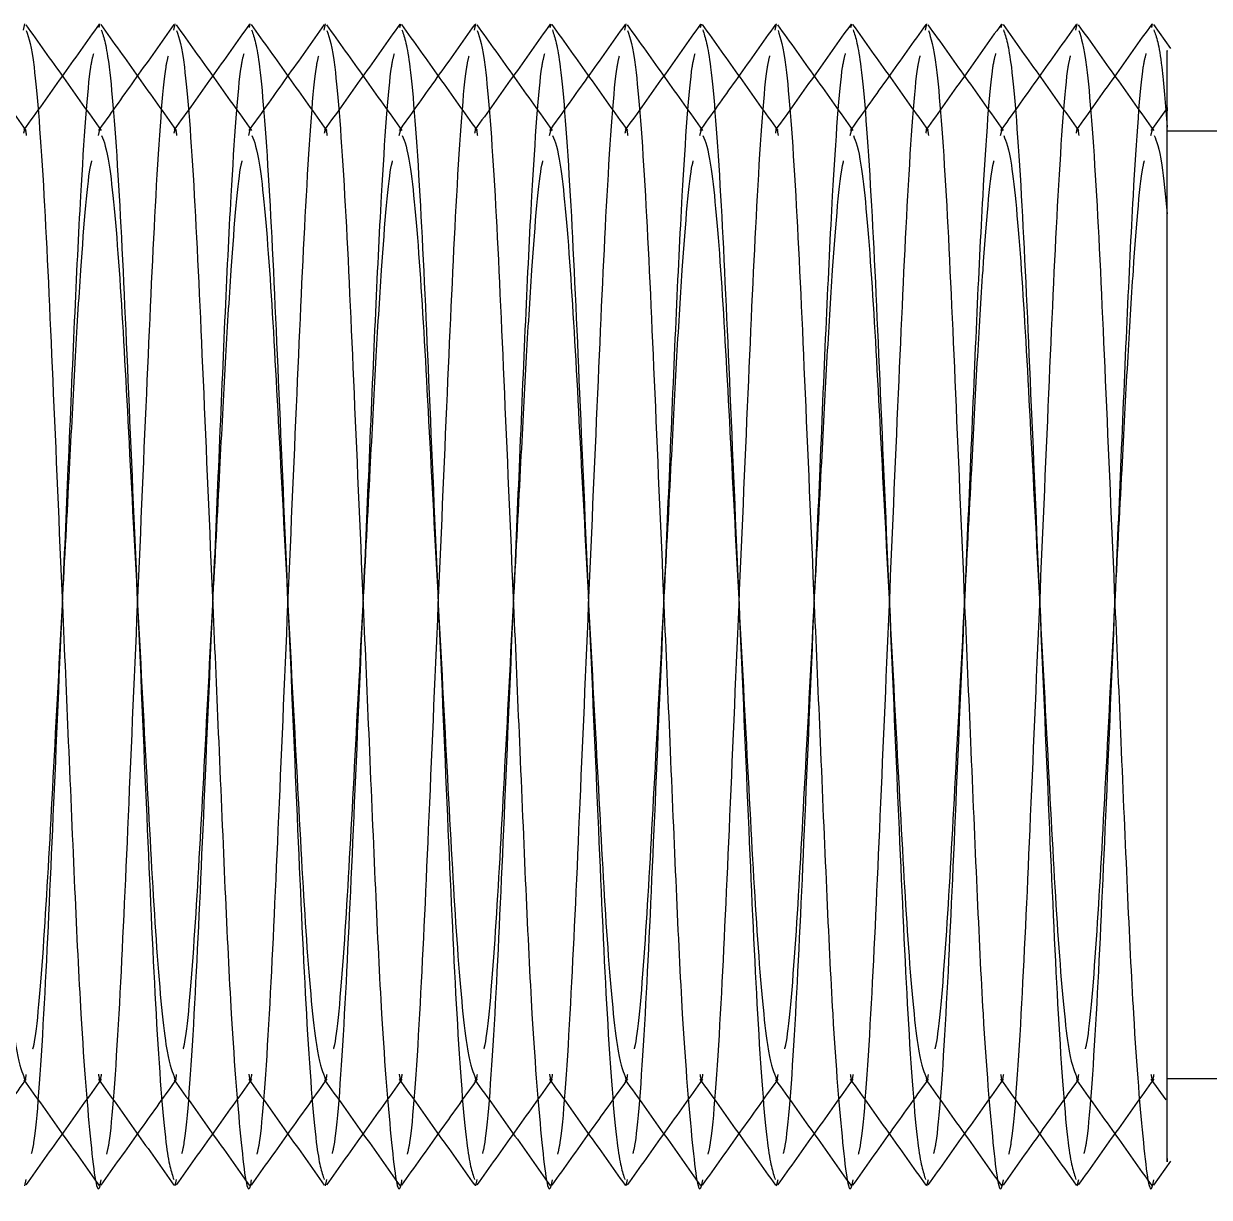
# Model space of a CAD drawing. Header units: metres. Extents: x 0 to 21025, y 0 to 14850.
# Drawn here: x 2334.36 to 2350.13, y 13176.8 to 13192.41 of the extents above; entities that cross this region are included whole.
import ezdxf

# ---------------------------------------------------------------- set-up
doc = ezdxf.new("R2010")
doc.units = ezdxf.units.M
doc.header["$LTSCALE"] = 25
doc.linetypes.add('HIDDEN2', pattern=[4.7625, 3.175, -1.5875])
doc.layers.add('SL4', color=4, linetype='Continuous')
doc.layers.add('ST1', color=7, linetype='HIDDEN2')

msp = doc.modelspace()

# ---------------------------------------------------------------- linework, layer by layer
at = {"layer": 'SL4'}
for p, q in [((2334.352, 13192.324), (2334.37, 13192.409)), ((2336.352, 13192.324), (2336.37, 13192.409)), ((2338.352, 13192.324), (2338.37, 13192.409)), ((2340.352, 13192.324), (2340.37, 13192.409)), ((2342.352, 13192.324), (2342.37, 13192.409)), ((2344.352, 13192.324), (2344.37, 13192.409)), ((2346.352, 13192.324), (2346.37, 13192.409)), ((2348.352, 13192.324), (2348.37, 13192.409)), ((2349.546, 13191.263), (2349.37, 13191.016)), ((2350.814, 13190.981), (2349.564, 13190.981)), ((2349.564, 13178.381), (2350.814, 13178.381)), ((2349.386, 13176.965), (2349.613, 13177.284))]:
    msp.add_line(p, q, dxfattribs=at)
for points, knots in [([(2335.39, 13190.988), (2335.223, 13191.223), (2334.889, 13191.692), (2334.554, 13192.161), (2334.387, 13192.395)], [0, 0, 0, 0, 0.49997, 1, 1, 1, 1]), ([(2334.389, 13192.32), (2334.423, 13192.218), (2334.498, 13191.992), (2334.627, 13190.27), (2334.74, 13187.721), (2334.853, 13185.083), (2334.954, 13182.756), (2335.033, 13180.868), (2335.127, 13178.898), (2335.25, 13177.427), (2335.335, 13176.76), (2335.382, 13177.005), (2335.387, 13177.035)], [0, 0, 0, 0, 0.105235, 0.232658, 0.35505, 0.481371, 0.557428, 0.64442, 0.730956, 0.858379, 0.982548, 1, 1, 1, 1]), ([(2336.354, 13192.397), (2336.187, 13192.162), (2335.859, 13191.702), (2335.531, 13191.241), (2335.37, 13191.016)], [0, 0, 0, 0, 0.510193, 1, 1, 1, 1]), ([(2337.39, 13190.988), (2337.223, 13191.223), (2336.889, 13191.692), (2336.554, 13192.161), (2336.387, 13192.395)], [0, 0, 0, 0, 0.49997, 1, 1, 1, 1]), ([(2336.389, 13192.32), (2336.423, 13192.218), (2336.498, 13191.992), (2336.627, 13190.27), (2336.74, 13187.721), (2336.853, 13185.083), (2336.954, 13182.756), (2337.033, 13180.868), (2337.127, 13178.898), (2337.25, 13177.427), (2337.335, 13176.76), (2337.382, 13177.005), (2337.387, 13177.035)], [0, 0, 0, 0, 0.105235, 0.232658, 0.35505, 0.481371, 0.557428, 0.64442, 0.730956, 0.858379, 0.982548, 1, 1, 1, 1]), ([(2338.354, 13192.397), (2338.187, 13192.162), (2337.859, 13191.702), (2337.531, 13191.241), (2337.37, 13191.016)], [0, 0, 0, 0, 0.510193, 1, 1, 1, 1]), ([(2339.39, 13190.988), (2339.223, 13191.223), (2338.889, 13191.692), (2338.554, 13192.161), (2338.387, 13192.395)], [0, 0, 0, 0, 0.49997, 1, 1, 1, 1]), ([(2338.389, 13192.32), (2338.423, 13192.218), (2338.498, 13191.992), (2338.627, 13190.27), (2338.74, 13187.721), (2338.853, 13185.083), (2338.954, 13182.756), (2339.033, 13180.868), (2339.127, 13178.898), (2339.25, 13177.427), (2339.335, 13176.76), (2339.382, 13177.005), (2339.387, 13177.035)], [0, 0, 0, 0, 0.105235, 0.232658, 0.35505, 0.481371, 0.557428, 0.64442, 0.730956, 0.858379, 0.982548, 1, 1, 1, 1]), ([(2340.354, 13192.397), (2340.187, 13192.162), (2339.859, 13191.702), (2339.531, 13191.241), (2339.37, 13191.016)], [0, 0, 0, 0, 0.5101931, 1, 1, 1, 1]), ([(2341.39, 13190.988), (2341.223, 13191.223), (2340.889, 13191.692), (2340.554, 13192.161), (2340.387, 13192.395)], [0, 0, 0, 0, 0.49997, 1, 1, 1, 1]), ([(2340.389, 13192.32), (2340.423, 13192.218), (2340.498, 13191.992), (2340.627, 13190.27), (2340.74, 13187.721), (2340.853, 13185.083), (2340.954, 13182.756), (2341.033, 13180.868), (2341.127, 13178.898), (2341.25, 13177.427), (2341.335, 13176.76), (2341.382, 13177.005), (2341.387, 13177.035)], [0, 0, 0, 0, 0.105235, 0.232658, 0.35505, 0.481371, 0.557428, 0.64442, 0.730956, 0.858379, 0.982548, 1, 1, 1, 1]), ([(2342.354, 13192.397), (2342.187, 13192.162), (2341.859, 13191.702), (2341.531, 13191.241), (2341.37, 13191.016)], [0, 0, 0, 0, 0.510193, 1, 1, 1, 1]), ([(2343.39, 13190.988), (2343.223, 13191.223), (2342.889, 13191.692), (2342.554, 13192.161), (2342.387, 13192.395)], [0, 0, 0, 0, 0.49997, 1, 1, 1, 1]), ([(2342.389, 13192.32), (2342.423, 13192.218), (2342.498, 13191.992), (2342.627, 13190.27), (2342.74, 13187.721), (2342.853, 13185.083), (2342.954, 13182.756), (2343.033, 13180.868), (2343.127, 13178.898), (2343.25, 13177.427), (2343.335, 13176.76), (2343.382, 13177.005), (2343.387, 13177.035)], [0, 0, 0, 0, 0.105235, 0.232658, 0.35505, 0.481371, 0.557428, 0.64442, 0.730956, 0.858379, 0.982548, 1, 1, 1, 1]), ([(2344.354, 13192.397), (2344.187, 13192.162), (2343.859, 13191.702), (2343.531, 13191.241), (2343.37, 13191.016)], [0, 0, 0, 0, 0.510193, 1, 1, 1, 1]), ([(2345.39, 13190.988), (2345.223, 13191.223), (2344.889, 13191.692), (2344.554, 13192.161), (2344.387, 13192.395)], [0, 0, 0, 0, 0.49997, 1, 1, 1, 1]), ([(2344.389, 13192.32), (2344.423, 13192.218), (2344.498, 13191.992), (2344.627, 13190.27), (2344.74, 13187.721), (2344.853, 13185.083), (2344.954, 13182.756), (2345.033, 13180.868), (2345.127, 13178.898), (2345.25, 13177.427), (2345.335, 13176.76), (2345.382, 13177.005), (2345.387, 13177.035)], [0, 0, 0, 0, 0.105235, 0.232658, 0.35505, 0.481371, 0.557428, 0.64442, 0.730956, 0.858379, 0.982548, 1, 1, 1, 1]), ([(2346.354, 13192.397), (2346.187, 13192.162), (2345.859, 13191.702), (2345.531, 13191.241), (2345.37, 13191.016)], [0, 0, 0, 0, 0.510193, 1, 1, 1, 1]), ([(2347.39, 13190.988), (2347.223, 13191.223), (2346.889, 13191.692), (2346.554, 13192.161), (2346.387, 13192.395)], [0, 0, 0, 0, 0.49997, 1, 1, 1, 1]), ([(2346.389, 13192.32), (2346.423, 13192.218), (2346.498, 13191.992), (2346.627, 13190.27), (2346.74, 13187.721), (2346.853, 13185.083), (2346.954, 13182.756), (2347.033, 13180.868), (2347.127, 13178.898), (2347.25, 13177.427), (2347.335, 13176.76), (2347.382, 13177.005), (2347.387, 13177.035)], [0, 0, 0, 0, 0.105235, 0.232658, 0.35505, 0.481371, 0.557428, 0.64442, 0.730956, 0.858379, 0.982548, 1, 1, 1, 1]), ([(2348.354, 13192.397), (2348.187, 13192.162), (2347.859, 13191.702), (2347.531, 13191.241), (2347.37, 13191.016)], [0, 0, 0, 0, 0.510193, 1, 1, 1, 1]), ([(2349.39, 13190.988), (2349.223, 13191.223), (2348.889, 13191.692), (2348.554, 13192.161), (2348.387, 13192.395)], [0, 0, 0, 0, 0.49997, 1, 1, 1, 1]), ([(2348.389, 13192.32), (2348.423, 13192.218), (2348.498, 13191.992), (2348.627, 13190.27), (2348.74, 13187.721), (2348.853, 13185.083), (2348.954, 13182.756), (2349.033, 13180.868), (2349.127, 13178.898), (2349.25, 13177.427), (2349.335, 13176.76), (2349.382, 13177.005), (2349.387, 13177.035)], [0, 0, 0, 0, 0.105235, 0.232658, 0.35505, 0.481371, 0.557428, 0.64442, 0.730956, 0.858379, 0.982548, 1, 1, 1, 1]), ([(2349.564, 13189.879), (2349.564, 13190.229), (2349.564, 13190.966), (2349.564, 13191.37), (2349.564, 13191.263), (2349.564, 13191.25)], [0, 0, 0, 0, 0.445082, 0.936491, 1, 1, 1, 1]), ([(2333.391, 13190.923), (2333.424, 13190.841), (2333.498, 13190.656), (2333.627, 13189.253), (2333.74, 13187.167), (2333.87, 13184.681), (2334.001, 13182.196), (2334.113, 13180.107), (2334.245, 13178.683), (2334.322, 13178.497), (2334.357, 13178.41)], [0, 0, 0, 0, 0.106972, 0.238781, 0.365377, 0.496042, 0.626708, 0.753304, 0.885113, 1, 1, 1, 1]), ([(2335.391, 13190.923), (2335.424, 13190.841), (2335.498, 13190.656), (2335.627, 13189.253), (2335.74, 13187.167), (2335.87, 13184.681), (2336.001, 13182.196), (2336.113, 13180.107), (2336.245, 13178.683), (2336.322, 13178.497), (2336.357, 13178.41)], [0, 0, 0, 0, 0.106972, 0.238781, 0.365377, 0.496042, 0.626708, 0.753304, 0.885113, 1, 1, 1, 1]), ([(2337.391, 13190.923), (2337.424, 13190.841), (2337.498, 13190.656), (2337.627, 13189.253), (2337.74, 13187.167), (2337.87, 13184.681), (2338.001, 13182.196), (2338.113, 13180.107), (2338.245, 13178.683), (2338.322, 13178.497), (2338.357, 13178.41)], [0, 0, 0, 0, 0.106972, 0.238781, 0.365377, 0.496042, 0.626708, 0.753304, 0.885113, 1, 1, 1, 1]), ([(2339.391, 13190.923), (2339.424, 13190.841), (2339.498, 13190.656), (2339.627, 13189.253), (2339.74, 13187.167), (2339.87, 13184.681), (2340.001, 13182.196), (2340.113, 13180.107), (2340.245, 13178.683), (2340.322, 13178.497), (2340.357, 13178.41)], [0, 0, 0, 0, 0.106972, 0.238781, 0.365377, 0.496042, 0.626708, 0.753304, 0.885113, 1, 1, 1, 1]), ([(2341.391, 13190.923), (2341.424, 13190.841), (2341.498, 13190.656), (2341.627, 13189.253), (2341.74, 13187.167), (2341.87, 13184.681), (2342.001, 13182.196), (2342.113, 13180.107), (2342.245, 13178.683), (2342.322, 13178.497), (2342.357, 13178.41)], [0, 0, 0, 0, 0.1069717, 0.2387806, 0.3653767, 0.4960425, 0.6267083, 0.7533044, 0.8851133, 1, 1, 1, 1]), ([(2343.391, 13190.923), (2343.424, 13190.841), (2343.498, 13190.656), (2343.627, 13189.253), (2343.74, 13187.167), (2343.87, 13184.681), (2344.001, 13182.196), (2344.113, 13180.107), (2344.245, 13178.683), (2344.322, 13178.497), (2344.357, 13178.41)], [0, 0, 0, 0, 0.106972, 0.238781, 0.365377, 0.496042, 0.626708, 0.753304, 0.885113, 1, 1, 1, 1]), ([(2345.391, 13190.923), (2345.424, 13190.841), (2345.498, 13190.656), (2345.627, 13189.253), (2345.74, 13187.167), (2345.87, 13184.681), (2346.001, 13182.196), (2346.113, 13180.107), (2346.245, 13178.683), (2346.322, 13178.497), (2346.357, 13178.41)], [0, 0, 0, 0, 0.106972, 0.238781, 0.365377, 0.496042, 0.626708, 0.753304, 0.885113, 1, 1, 1, 1]), ([(2347.391, 13190.923), (2347.424, 13190.841), (2347.498, 13190.656), (2347.627, 13189.253), (2347.74, 13187.167), (2347.87, 13184.681), (2348.001, 13182.196), (2348.113, 13180.107), (2348.245, 13178.683), (2348.322, 13178.497), (2348.357, 13178.41)], [0, 0, 0, 0, 0.106972, 0.238781, 0.365377, 0.496042, 0.626708, 0.753304, 0.885113, 1, 1, 1, 1]), ([(2349.391, 13190.923), (2349.424, 13190.849), (2349.48, 13190.726), (2349.54, 13190.121), (2349.564, 13189.879)], [0, 0, 0, 0, 0.5997915, 1, 1, 1, 1]), ([(2349.564, 13177.319), (2349.564, 13177.292), (2349.564, 13177.196), (2349.564, 13177.947), (2349.564, 13179.442), (2349.564, 13181.512), (2349.564, 13183.86), (2349.564, 13186.194), (2349.564, 13188.255), (2349.564, 13189.39), (2349.564, 13189.829), (2349.564, 13189.879)], [0, 0, 0, 0, 0.055599, 0.198404, 0.334138, 0.469787, 0.604191, 0.731101, 0.857904, 0.983875, 1, 1, 1, 1]), ([(2333.386, 13176.965), (2333.553, 13177.2), (2333.881, 13177.661), (2334.21, 13178.121), (2334.371, 13178.347)], [0, 0, 0, 0, 0.5096866, 1, 1, 1, 1]), ([(2334.357, 13178.366), (2334.525, 13178.131), (2334.859, 13177.662), (2335.193, 13177.193), (2335.36, 13176.958)], [0, 0, 0, 0, 0.499965, 1, 1, 1, 1]), ([(2335.386, 13176.965), (2335.553, 13177.2), (2335.881, 13177.661), (2336.21, 13178.121), (2336.371, 13178.347)], [0, 0, 0, 0, 0.5096866, 1, 1, 1, 1]), ([(2336.357, 13178.366), (2336.525, 13178.131), (2336.859, 13177.662), (2337.193, 13177.193), (2337.36, 13176.958)], [0, 0, 0, 0, 0.499965, 1, 1, 1, 1]), ([(2337.386, 13176.965), (2337.553, 13177.2), (2337.881, 13177.661), (2338.21, 13178.121), (2338.371, 13178.347)], [0, 0, 0, 0, 0.509687, 1, 1, 1, 1]), ([(2338.357, 13178.366), (2338.525, 13178.131), (2338.859, 13177.662), (2339.193, 13177.193), (2339.36, 13176.958)], [0, 0, 0, 0, 0.499965, 1, 1, 1, 1]), ([(2339.386, 13176.965), (2339.553, 13177.2), (2339.881, 13177.661), (2340.21, 13178.121), (2340.371, 13178.347)], [0, 0, 0, 0, 0.5096866, 1, 1, 1, 1]), ([(2340.357, 13178.366), (2340.525, 13178.131), (2340.859, 13177.662), (2341.193, 13177.193), (2341.36, 13176.958)], [0, 0, 0, 0, 0.499965, 1, 1, 1, 1]), ([(2341.386, 13176.965), (2341.553, 13177.2), (2341.881, 13177.661), (2342.21, 13178.121), (2342.371, 13178.347)], [0, 0, 0, 0, 0.509687, 1, 1, 1, 1]), ([(2342.357, 13178.366), (2342.525, 13178.131), (2342.859, 13177.662), (2343.193, 13177.193), (2343.36, 13176.958)], [0, 0, 0, 0, 0.499965, 1, 1, 1, 1]), ([(2343.386, 13176.965), (2343.553, 13177.2), (2343.881, 13177.661), (2344.21, 13178.121), (2344.371, 13178.347)], [0, 0, 0, 0, 0.509687, 1, 1, 1, 1]), ([(2344.357, 13178.366), (2344.525, 13178.131), (2344.859, 13177.662), (2345.193, 13177.193), (2345.36, 13176.958)], [0, 0, 0, 0, 0.499965, 1, 1, 1, 1]), ([(2345.386, 13176.965), (2345.553, 13177.2), (2345.881, 13177.661), (2346.21, 13178.121), (2346.371, 13178.347)], [0, 0, 0, 0, 0.509687, 1, 1, 1, 1]), ([(2346.357, 13178.366), (2346.525, 13178.131), (2346.859, 13177.662), (2347.193, 13177.193), (2347.36, 13176.958)], [0, 0, 0, 0, 0.499965, 1, 1, 1, 1]), ([(2347.386, 13176.965), (2347.553, 13177.2), (2347.881, 13177.661), (2348.21, 13178.121), (2348.371, 13178.347)], [0, 0, 0, 0, 0.5096866, 1, 1, 1, 1]), ([(2348.357, 13178.366), (2348.525, 13178.131), (2348.859, 13177.662), (2349.193, 13177.193), (2349.36, 13176.958)], [0, 0, 0, 0, 0.499965, 1, 1, 1, 1])]:
    msp.add_open_spline(points, degree=3, knots=knots, dxfattribs=at)
at = {"layer": 'ST1'}
for p, q in [((2335.359, 13192.357), (2335.37, 13192.409)), ((2337.359, 13192.357), (2337.37, 13192.409)), ((2339.359, 13192.357), (2339.37, 13192.409)), ((2341.359, 13192.357), (2341.37, 13192.409)), ((2343.359, 13192.357), (2343.37, 13192.409)), ((2345.359, 13192.357), (2345.37, 13192.409)), ((2347.359, 13192.357), (2347.37, 13192.409)), ((2349.359, 13192.357), (2349.37, 13192.409)), ((2349.613, 13192.078), (2349.386, 13192.397)), ((2335.37, 13191.016), (2335.35, 13190.988)), ((2335.35, 13190.923), (2335.37, 13191.003)), ((2337.37, 13191.016), (2337.35, 13190.988)), ((2337.35, 13190.923), (2337.37, 13191.003)), ((2339.37, 13191.016), (2339.35, 13190.988)), ((2339.35, 13190.923), (2339.37, 13191.003)), ((2341.37, 13191.016), (2341.35, 13190.988)), ((2341.35, 13190.923), (2341.37, 13191.003)), ((2343.37, 13191.016), (2343.35, 13190.988)), ((2343.35, 13190.923), (2343.37, 13191.003)), ((2345.37, 13191.016), (2345.35, 13190.988)), ((2345.35, 13190.923), (2345.37, 13191.003)), ((2347.37, 13191.016), (2347.35, 13190.988)), ((2347.35, 13190.923), (2347.37, 13191.003)), ((2349.37, 13191.016), (2349.35, 13190.988)), ((2349.35, 13190.923), (2349.37, 13191.003)), ((2334.371, 13178.347), (2334.39, 13178.374)), ((2336.371, 13178.347), (2336.39, 13178.374)), ((2338.371, 13178.347), (2338.39, 13178.374)), ((2340.371, 13178.347), (2340.39, 13178.374)), ((2342.371, 13178.347), (2342.39, 13178.374)), ((2344.371, 13178.347), (2344.39, 13178.374)), ((2346.371, 13178.347), (2346.39, 13178.374)), ((2348.371, 13178.347), (2348.39, 13178.374)), ((2349.35, 13178.374), (2349.546, 13178.099)), ((2334.37, 13176.954), (2334.389, 13177.042)), ((2336.37, 13176.954), (2336.389, 13177.042)), ((2338.37, 13176.954), (2338.389, 13177.042)), ((2340.37, 13176.954), (2340.389, 13177.042)), ((2342.37, 13176.954), (2342.389, 13177.042)), ((2344.37, 13176.954), (2344.389, 13177.042)), ((2346.37, 13176.954), (2346.389, 13177.042)), ((2348.37, 13176.954), (2348.389, 13177.042))]:
    msp.add_line(p, q, dxfattribs=at)
for points, knots in [([(2334.39, 13190.989), (2334.222, 13191.223), (2333.888, 13191.693), (2333.553, 13192.163), (2333.386, 13192.397)], [0, 0, 0, 0, 0.499937, 1, 1, 1, 1]), ([(2335.36, 13192.404), (2335.193, 13192.169), (2334.859, 13191.7), (2334.525, 13191.231), (2334.357, 13190.997)], [0, 0, 0, 0, 0.500035, 1, 1, 1, 1]), ([(2336.39, 13190.989), (2336.222, 13191.223), (2335.888, 13191.693), (2335.553, 13192.163), (2335.386, 13192.397)], [0, 0, 0, 0, 0.499937, 1, 1, 1, 1]), ([(2335.387, 13192.327), (2335.422, 13192.224), (2335.497, 13191.997), (2335.627, 13190.271), (2335.74, 13187.719), (2335.87, 13184.681), (2336.001, 13181.643), (2336.113, 13179.092), (2336.243, 13177.367), (2336.318, 13177.141), (2336.352, 13177.038)], [0, 0, 0, 0, 0.110571, 0.242596, 0.369408, 0.50029, 0.631172, 0.757984, 0.890008, 1, 1, 1, 1]), ([(2337.36, 13192.404), (2337.193, 13192.169), (2336.859, 13191.7), (2336.525, 13191.231), (2336.357, 13190.997)], [0, 0, 0, 0, 0.500035, 1, 1, 1, 1]), ([(2338.39, 13190.989), (2338.222, 13191.223), (2337.888, 13191.693), (2337.553, 13192.163), (2337.386, 13192.397)], [0, 0, 0, 0, 0.4999369, 1, 1, 1, 1]), ([(2337.387, 13192.327), (2337.422, 13192.224), (2337.497, 13191.997), (2337.627, 13190.271), (2337.74, 13187.719), (2337.87, 13184.681), (2338.001, 13181.643), (2338.113, 13179.092), (2338.243, 13177.367), (2338.318, 13177.141), (2338.352, 13177.038)], [0, 0, 0, 0, 0.110571, 0.242596, 0.369408, 0.50029, 0.631172, 0.757984, 0.890008, 1, 1, 1, 1]), ([(2339.36, 13192.404), (2339.193, 13192.169), (2338.859, 13191.7), (2338.525, 13191.231), (2338.357, 13190.997)], [0, 0, 0, 0, 0.500035, 1, 1, 1, 1]), ([(2340.39, 13190.989), (2340.222, 13191.223), (2339.888, 13191.693), (2339.553, 13192.163), (2339.386, 13192.397)], [0, 0, 0, 0, 0.4999369, 1, 1, 1, 1]), ([(2339.387, 13192.327), (2339.422, 13192.224), (2339.497, 13191.997), (2339.627, 13190.271), (2339.74, 13187.719), (2339.87, 13184.681), (2340.001, 13181.643), (2340.113, 13179.092), (2340.243, 13177.367), (2340.318, 13177.141), (2340.352, 13177.038)], [0, 0, 0, 0, 0.1105714, 0.242596, 0.3694081, 0.5002899, 0.6311716, 0.7579837, 0.8900083, 1, 1, 1, 1]), ([(2341.36, 13192.404), (2341.193, 13192.169), (2340.859, 13191.7), (2340.525, 13191.231), (2340.357, 13190.997)], [0, 0, 0, 0, 0.500035, 1, 1, 1, 1]), ([(2342.39, 13190.989), (2342.222, 13191.223), (2341.888, 13191.693), (2341.553, 13192.163), (2341.386, 13192.397)], [0, 0, 0, 0, 0.499937, 1, 1, 1, 1]), ([(2341.387, 13192.327), (2341.422, 13192.224), (2341.497, 13191.997), (2341.627, 13190.271), (2341.74, 13187.719), (2341.87, 13184.681), (2342.001, 13181.643), (2342.113, 13179.092), (2342.243, 13177.367), (2342.318, 13177.141), (2342.352, 13177.038)], [0, 0, 0, 0, 0.1105714, 0.242596, 0.3694081, 0.5002899, 0.6311716, 0.7579837, 0.8900083, 1, 1, 1, 1]), ([(2343.36, 13192.404), (2343.193, 13192.169), (2342.859, 13191.7), (2342.525, 13191.231), (2342.357, 13190.997)], [0, 0, 0, 0, 0.500035, 1, 1, 1, 1]), ([(2344.39, 13190.989), (2344.222, 13191.223), (2343.888, 13191.693), (2343.553, 13192.163), (2343.386, 13192.397)], [0, 0, 0, 0, 0.4999369, 1, 1, 1, 1]), ([(2343.387, 13192.327), (2343.422, 13192.224), (2343.497, 13191.997), (2343.627, 13190.271), (2343.74, 13187.719), (2343.87, 13184.681), (2344.001, 13181.643), (2344.113, 13179.092), (2344.243, 13177.367), (2344.318, 13177.141), (2344.352, 13177.038)], [0, 0, 0, 0, 0.1105714, 0.242596, 0.3694081, 0.5002899, 0.6311716, 0.7579837, 0.8900083, 1, 1, 1, 1]), ([(2345.36, 13192.404), (2345.193, 13192.169), (2344.859, 13191.7), (2344.525, 13191.231), (2344.357, 13190.997)], [0, 0, 0, 0, 0.500035, 1, 1, 1, 1]), ([(2346.39, 13190.989), (2346.222, 13191.223), (2345.888, 13191.693), (2345.553, 13192.163), (2345.386, 13192.397)], [0, 0, 0, 0, 0.499937, 1, 1, 1, 1]), ([(2345.387, 13192.327), (2345.422, 13192.224), (2345.497, 13191.997), (2345.627, 13190.271), (2345.74, 13187.719), (2345.87, 13184.681), (2346.001, 13181.643), (2346.113, 13179.092), (2346.243, 13177.367), (2346.318, 13177.141), (2346.352, 13177.038)], [0, 0, 0, 0, 0.110571, 0.242596, 0.369408, 0.50029, 0.631172, 0.757984, 0.890008, 1, 1, 1, 1]), ([(2347.36, 13192.404), (2347.193, 13192.169), (2346.859, 13191.7), (2346.525, 13191.231), (2346.357, 13190.997)], [0, 0, 0, 0, 0.500035, 1, 1, 1, 1]), ([(2348.39, 13190.989), (2348.222, 13191.223), (2347.888, 13191.693), (2347.553, 13192.163), (2347.386, 13192.397)], [0, 0, 0, 0, 0.499937, 1, 1, 1, 1]), ([(2347.387, 13192.327), (2347.422, 13192.224), (2347.497, 13191.997), (2347.627, 13190.271), (2347.74, 13187.719), (2347.87, 13184.681), (2348.001, 13181.643), (2348.113, 13179.092), (2348.243, 13177.367), (2348.318, 13177.141), (2348.352, 13177.038)], [0, 0, 0, 0, 0.110571, 0.242596, 0.369408, 0.50029, 0.631172, 0.757984, 0.890008, 1, 1, 1, 1]), ([(2349.36, 13192.404), (2349.193, 13192.169), (2348.859, 13191.7), (2348.525, 13191.231), (2348.357, 13190.997)], [0, 0, 0, 0, 0.500035, 1, 1, 1, 1]), ([(2349.387, 13192.327), (2349.422, 13192.235), (2349.478, 13192.083), (2349.54, 13191.33), (2349.564, 13191.035)], [0, 0, 0, 0, 0.60732, 1, 1, 1, 1]), ([(2334.461, 13177.385), (2334.471, 13177.426), (2334.523, 13177.631), (2334.627, 13179.128), (2334.74, 13181.631), (2334.853, 13184.282), (2334.954, 13186.604), (2335.033, 13188.506), (2335.126, 13190.417), (2335.22, 13191.759), (2335.274, 13191.965), (2335.287, 13192.014)], [0, 0, 0, 0, 0.038658, 0.193158, 0.341558, 0.49472, 0.586939, 0.692417, 0.79734, 0.95184, 1, 1, 1, 1]), ([(2336.461, 13177.385), (2336.471, 13177.426), (2336.523, 13177.631), (2336.627, 13179.128), (2336.74, 13181.631), (2336.853, 13184.282), (2336.954, 13186.604), (2337.033, 13188.506), (2337.126, 13190.417), (2337.22, 13191.759), (2337.274, 13191.965), (2337.287, 13192.014)], [0, 0, 0, 0, 0.038658, 0.193158, 0.341558, 0.49472, 0.586939, 0.692417, 0.79734, 0.95184, 1, 1, 1, 1]), ([(2338.461, 13177.385), (2338.471, 13177.426), (2338.523, 13177.631), (2338.627, 13179.128), (2338.74, 13181.631), (2338.853, 13184.282), (2338.954, 13186.604), (2339.033, 13188.506), (2339.126, 13190.417), (2339.22, 13191.759), (2339.274, 13191.965), (2339.287, 13192.014)], [0, 0, 0, 0, 0.038658, 0.193158, 0.341558, 0.49472, 0.586939, 0.692417, 0.79734, 0.95184, 1, 1, 1, 1]), ([(2340.461, 13177.385), (2340.471, 13177.426), (2340.523, 13177.631), (2340.627, 13179.128), (2340.74, 13181.631), (2340.853, 13184.282), (2340.954, 13186.604), (2341.033, 13188.506), (2341.126, 13190.417), (2341.22, 13191.759), (2341.274, 13191.965), (2341.287, 13192.014)], [0, 0, 0, 0, 0.0386582, 0.1931578, 0.3415577, 0.4947199, 0.5869387, 0.6924168, 0.7973402, 0.9518398, 1, 1, 1, 1]), ([(2342.461, 13177.385), (2342.471, 13177.426), (2342.523, 13177.631), (2342.627, 13179.128), (2342.74, 13181.631), (2342.853, 13184.282), (2342.954, 13186.604), (2343.033, 13188.506), (2343.126, 13190.417), (2343.22, 13191.759), (2343.274, 13191.965), (2343.287, 13192.014)], [0, 0, 0, 0, 0.038658, 0.193158, 0.341558, 0.49472, 0.586939, 0.692417, 0.79734, 0.95184, 1, 1, 1, 1]), ([(2344.461, 13177.385), (2344.471, 13177.426), (2344.523, 13177.631), (2344.627, 13179.128), (2344.74, 13181.631), (2344.853, 13184.282), (2344.954, 13186.604), (2345.033, 13188.506), (2345.126, 13190.417), (2345.22, 13191.759), (2345.274, 13191.965), (2345.287, 13192.014)], [0, 0, 0, 0, 0.038658, 0.193158, 0.341558, 0.49472, 0.586939, 0.692417, 0.79734, 0.95184, 1, 1, 1, 1]), ([(2346.461, 13177.385), (2346.471, 13177.426), (2346.523, 13177.631), (2346.627, 13179.128), (2346.74, 13181.631), (2346.853, 13184.282), (2346.954, 13186.604), (2347.033, 13188.506), (2347.126, 13190.417), (2347.22, 13191.759), (2347.274, 13191.965), (2347.287, 13192.014)], [0, 0, 0, 0, 0.038658, 0.193158, 0.341558, 0.49472, 0.586939, 0.692417, 0.79734, 0.95184, 1, 1, 1, 1]), ([(2348.461, 13177.385), (2348.471, 13177.426), (2348.523, 13177.631), (2348.627, 13179.128), (2348.74, 13181.631), (2348.853, 13184.282), (2348.954, 13186.604), (2349.033, 13188.506), (2349.126, 13190.417), (2349.22, 13191.759), (2349.274, 13191.965), (2349.287, 13192.014)], [0, 0, 0, 0, 0.038658, 0.193158, 0.341558, 0.49472, 0.586939, 0.692417, 0.79734, 0.95184, 1, 1, 1, 1]), ([(2349.564, 13191.035), (2349.564, 13191.438), (2349.564, 13192.089), (2349.564, 13192.056), (2349.564, 13192.043)], [0, 0, 0, 0, 0.619086, 1, 1, 1, 1]), ([(2335.46, 13177.378), (2335.47, 13177.42), (2335.523, 13177.626), (2335.627, 13179.127), (2335.74, 13181.634), (2335.87, 13184.681), (2336.001, 13187.728), (2336.113, 13190.235), (2336.218, 13191.735), (2336.27, 13191.94), (2336.28, 13191.982)], [0, 0, 0, 0, 0.040767, 0.196457, 0.346, 0.500342, 0.654684, 0.804227, 0.959916, 1, 1, 1, 1]), ([(2337.46, 13177.378), (2337.47, 13177.42), (2337.523, 13177.626), (2337.627, 13179.127), (2337.74, 13181.634), (2337.87, 13184.681), (2338.001, 13187.728), (2338.113, 13190.235), (2338.218, 13191.735), (2338.27, 13191.94), (2338.28, 13191.982)], [0, 0, 0, 0, 0.040767, 0.196457, 0.346, 0.500342, 0.654684, 0.804227, 0.959916, 1, 1, 1, 1]), ([(2339.46, 13177.378), (2339.47, 13177.42), (2339.523, 13177.626), (2339.627, 13179.127), (2339.74, 13181.634), (2339.87, 13184.681), (2340.001, 13187.728), (2340.113, 13190.235), (2340.218, 13191.735), (2340.27, 13191.94), (2340.28, 13191.982)], [0, 0, 0, 0, 0.040767, 0.196457, 0.346, 0.500342, 0.654684, 0.804227, 0.959916, 1, 1, 1, 1]), ([(2341.46, 13177.378), (2341.47, 13177.42), (2341.523, 13177.626), (2341.627, 13179.127), (2341.74, 13181.634), (2341.87, 13184.681), (2342.001, 13187.728), (2342.113, 13190.235), (2342.218, 13191.735), (2342.27, 13191.94), (2342.28, 13191.982)], [0, 0, 0, 0, 0.040767, 0.196457, 0.346, 0.500342, 0.654684, 0.804227, 0.959916, 1, 1, 1, 1]), ([(2343.46, 13177.378), (2343.47, 13177.42), (2343.523, 13177.626), (2343.627, 13179.127), (2343.74, 13181.634), (2343.87, 13184.681), (2344.001, 13187.728), (2344.113, 13190.235), (2344.218, 13191.735), (2344.27, 13191.94), (2344.28, 13191.982)], [0, 0, 0, 0, 0.040767, 0.196457, 0.346, 0.500342, 0.654684, 0.804227, 0.959916, 1, 1, 1, 1]), ([(2345.46, 13177.378), (2345.47, 13177.42), (2345.523, 13177.626), (2345.627, 13179.127), (2345.74, 13181.634), (2345.87, 13184.681), (2346.001, 13187.728), (2346.113, 13190.235), (2346.218, 13191.735), (2346.27, 13191.94), (2346.28, 13191.982)], [0, 0, 0, 0, 0.040767, 0.196457, 0.346, 0.500342, 0.654684, 0.804227, 0.959916, 1, 1, 1, 1]), ([(2347.46, 13177.378), (2347.47, 13177.42), (2347.523, 13177.626), (2347.627, 13179.127), (2347.74, 13181.634), (2347.87, 13184.681), (2348.001, 13187.728), (2348.113, 13190.235), (2348.218, 13191.735), (2348.27, 13191.94), (2348.28, 13191.982)], [0, 0, 0, 0, 0.040767, 0.196457, 0.346, 0.500342, 0.654684, 0.804227, 0.959916, 1, 1, 1, 1]), ([(2334.357, 13190.953), (2334.362, 13190.976), (2334.373, 13191.035), (2334.384, 13190.966), (2334.39, 13190.924)], [0, 0, 0, 0, 0.390533, 1, 1, 1, 1]), ([(2336.357, 13190.953), (2336.362, 13190.976), (2336.373, 13191.035), (2336.384, 13190.966), (2336.39, 13190.924)], [0, 0, 0, 0, 0.390533, 1, 1, 1, 1]), ([(2338.357, 13190.953), (2338.362, 13190.976), (2338.373, 13191.035), (2338.384, 13190.966), (2338.39, 13190.924)], [0, 0, 0, 0, 0.390533, 1, 1, 1, 1]), ([(2340.357, 13190.953), (2340.362, 13190.976), (2340.373, 13191.035), (2340.384, 13190.966), (2340.39, 13190.924)], [0, 0, 0, 0, 0.390533, 1, 1, 1, 1]), ([(2342.357, 13190.953), (2342.362, 13190.976), (2342.373, 13191.035), (2342.384, 13190.966), (2342.39, 13190.924)], [0, 0, 0, 0, 0.390533, 1, 1, 1, 1]), ([(2344.357, 13190.953), (2344.362, 13190.976), (2344.373, 13191.035), (2344.384, 13190.966), (2344.39, 13190.924)], [0, 0, 0, 0, 0.390533, 1, 1, 1, 1]), ([(2346.357, 13190.953), (2346.362, 13190.976), (2346.373, 13191.035), (2346.384, 13190.966), (2346.39, 13190.924)], [0, 0, 0, 0, 0.390533, 1, 1, 1, 1]), ([(2348.357, 13190.953), (2348.362, 13190.976), (2348.373, 13191.035), (2348.384, 13190.966), (2348.39, 13190.924)], [0, 0, 0, 0, 0.390533, 1, 1, 1, 1]), ([(2334.478, 13178.777), (2334.483, 13178.794), (2334.529, 13178.959), (2334.628, 13180.15), (2334.74, 13182.183), (2334.858, 13184.462), (2334.962, 13186.412), (2335.04, 13187.942), (2335.129, 13189.394), (2335.211, 13190.403), (2335.258, 13190.567), (2335.262, 13190.584)], [0, 0, 0, 0, 0.019148, 0.181961, 0.338335, 0.499736, 0.617516, 0.717853, 0.818619, 0.981432, 1, 1, 1, 1]), ([(2336.478, 13178.777), (2336.483, 13178.794), (2336.529, 13178.959), (2336.628, 13180.15), (2336.74, 13182.183), (2336.858, 13184.462), (2336.962, 13186.412), (2337.04, 13187.942), (2337.129, 13189.394), (2337.211, 13190.403), (2337.258, 13190.567), (2337.262, 13190.584)], [0, 0, 0, 0, 0.0191483, 0.1819613, 0.3383353, 0.4997364, 0.6175161, 0.7178528, 0.8186194, 0.9814324, 1, 1, 1, 1]), ([(2338.478, 13178.777), (2338.483, 13178.794), (2338.529, 13178.959), (2338.628, 13180.15), (2338.74, 13182.183), (2338.858, 13184.462), (2338.962, 13186.412), (2339.04, 13187.942), (2339.129, 13189.394), (2339.211, 13190.403), (2339.258, 13190.567), (2339.262, 13190.584)], [0, 0, 0, 0, 0.0191483, 0.1819613, 0.3383353, 0.4997364, 0.6175161, 0.7178528, 0.8186194, 0.9814324, 1, 1, 1, 1]), ([(2340.478, 13178.777), (2340.483, 13178.794), (2340.529, 13178.959), (2340.628, 13180.15), (2340.74, 13182.183), (2340.858, 13184.462), (2340.962, 13186.412), (2341.04, 13187.942), (2341.129, 13189.394), (2341.211, 13190.403), (2341.258, 13190.567), (2341.262, 13190.584)], [0, 0, 0, 0, 0.0191483, 0.1819613, 0.3383353, 0.4997364, 0.6175161, 0.7178528, 0.8186194, 0.9814324, 1, 1, 1, 1]), ([(2342.478, 13178.777), (2342.483, 13178.794), (2342.529, 13178.959), (2342.628, 13180.15), (2342.74, 13182.183), (2342.858, 13184.462), (2342.962, 13186.412), (2343.04, 13187.942), (2343.129, 13189.394), (2343.211, 13190.403), (2343.258, 13190.567), (2343.262, 13190.584)], [0, 0, 0, 0, 0.019148, 0.181961, 0.338335, 0.499736, 0.617516, 0.717853, 0.818619, 0.981432, 1, 1, 1, 1]), ([(2344.478, 13178.777), (2344.483, 13178.794), (2344.529, 13178.959), (2344.628, 13180.15), (2344.74, 13182.183), (2344.858, 13184.462), (2344.962, 13186.412), (2345.04, 13187.942), (2345.129, 13189.394), (2345.211, 13190.403), (2345.258, 13190.567), (2345.262, 13190.584)], [0, 0, 0, 0, 0.0191483, 0.1819613, 0.3383353, 0.4997364, 0.6175161, 0.7178528, 0.8186194, 0.9814324, 1, 1, 1, 1]), ([(2346.478, 13178.777), (2346.483, 13178.794), (2346.529, 13178.959), (2346.628, 13180.15), (2346.74, 13182.183), (2346.858, 13184.462), (2346.962, 13186.412), (2347.04, 13187.942), (2347.129, 13189.394), (2347.211, 13190.403), (2347.258, 13190.567), (2347.262, 13190.584)], [0, 0, 0, 0, 0.0191483, 0.1819613, 0.3383353, 0.4997364, 0.6175161, 0.7178528, 0.8186194, 0.9814324, 1, 1, 1, 1]), ([(2348.478, 13178.777), (2348.483, 13178.794), (2348.529, 13178.959), (2348.628, 13180.15), (2348.74, 13182.183), (2348.858, 13184.462), (2348.962, 13186.412), (2349.04, 13187.942), (2349.129, 13189.394), (2349.211, 13190.403), (2349.258, 13190.567), (2349.262, 13190.584)], [0, 0, 0, 0, 0.0191483, 0.1819613, 0.3383353, 0.4997364, 0.6175161, 0.7178528, 0.8186194, 0.9814324, 1, 1, 1, 1]), ([(2335.35, 13178.44), (2335.357, 13178.4), (2335.37, 13178.32), (2335.384, 13178.4), (2335.391, 13178.439)], [0, 0, 0, 0, 0.50176, 1, 1, 1, 1]), ([(2337.35, 13178.44), (2337.357, 13178.4), (2337.37, 13178.32), (2337.384, 13178.4), (2337.391, 13178.439)], [0, 0, 0, 0, 0.50176, 1, 1, 1, 1]), ([(2339.35, 13178.44), (2339.357, 13178.4), (2339.37, 13178.32), (2339.384, 13178.4), (2339.391, 13178.439)], [0, 0, 0, 0, 0.50176, 1, 1, 1, 1]), ([(2341.35, 13178.44), (2341.357, 13178.4), (2341.37, 13178.32), (2341.384, 13178.4), (2341.391, 13178.439)], [0, 0, 0, 0, 0.50176, 1, 1, 1, 1]), ([(2343.35, 13178.44), (2343.357, 13178.4), (2343.37, 13178.32), (2343.384, 13178.4), (2343.391, 13178.439)], [0, 0, 0, 0, 0.50176, 1, 1, 1, 1]), ([(2345.35, 13178.44), (2345.357, 13178.4), (2345.37, 13178.32), (2345.384, 13178.4), (2345.391, 13178.439)], [0, 0, 0, 0, 0.50176, 1, 1, 1, 1]), ([(2347.35, 13178.44), (2347.357, 13178.4), (2347.37, 13178.32), (2347.384, 13178.4), (2347.391, 13178.439)], [0, 0, 0, 0, 0.50176, 1, 1, 1, 1]), ([(2349.35, 13178.44), (2349.357, 13178.4), (2349.37, 13178.32), (2349.384, 13178.4), (2349.391, 13178.439)], [0, 0, 0, 0, 0.50176, 1, 1, 1, 1]), ([(2334.357, 13178.41), (2334.362, 13178.387), (2334.373, 13178.327), (2334.384, 13178.396), (2334.39, 13178.438)], [0, 0, 0, 0, 0.390533, 1, 1, 1, 1]), ([(2334.387, 13176.967), (2334.554, 13177.202), (2334.889, 13177.671), (2335.223, 13178.14), (2335.39, 13178.374)], [0, 0, 0, 0, 0.50003, 1, 1, 1, 1]), ([(2335.35, 13178.374), (2335.518, 13178.14), (2335.852, 13177.67), (2336.187, 13177.201), (2336.354, 13176.966)], [0, 0, 0, 0, 0.49994, 1, 1, 1, 1]), ([(2336.357, 13178.41), (2336.362, 13178.387), (2336.373, 13178.327), (2336.384, 13178.396), (2336.39, 13178.438)], [0, 0, 0, 0, 0.390533, 1, 1, 1, 1]), ([(2336.387, 13176.967), (2336.554, 13177.202), (2336.889, 13177.671), (2337.223, 13178.14), (2337.39, 13178.374)], [0, 0, 0, 0, 0.50003, 1, 1, 1, 1]), ([(2337.35, 13178.374), (2337.518, 13178.14), (2337.852, 13177.67), (2338.187, 13177.201), (2338.354, 13176.966)], [0, 0, 0, 0, 0.49994, 1, 1, 1, 1]), ([(2338.357, 13178.41), (2338.362, 13178.387), (2338.373, 13178.327), (2338.384, 13178.396), (2338.39, 13178.438)], [0, 0, 0, 0, 0.390533, 1, 1, 1, 1]), ([(2338.387, 13176.967), (2338.554, 13177.202), (2338.889, 13177.671), (2339.223, 13178.14), (2339.39, 13178.374)], [0, 0, 0, 0, 0.50003, 1, 1, 1, 1]), ([(2339.35, 13178.374), (2339.518, 13178.14), (2339.852, 13177.67), (2340.187, 13177.201), (2340.354, 13176.966)], [0, 0, 0, 0, 0.49994, 1, 1, 1, 1]), ([(2340.357, 13178.41), (2340.362, 13178.387), (2340.373, 13178.327), (2340.384, 13178.396), (2340.39, 13178.438)], [0, 0, 0, 0, 0.390533, 1, 1, 1, 1]), ([(2340.387, 13176.967), (2340.554, 13177.202), (2340.889, 13177.671), (2341.223, 13178.14), (2341.39, 13178.374)], [0, 0, 0, 0, 0.50003, 1, 1, 1, 1]), ([(2341.35, 13178.374), (2341.518, 13178.14), (2341.852, 13177.67), (2342.187, 13177.201), (2342.354, 13176.966)], [0, 0, 0, 0, 0.49994, 1, 1, 1, 1]), ([(2342.357, 13178.41), (2342.362, 13178.387), (2342.373, 13178.327), (2342.384, 13178.396), (2342.39, 13178.438)], [0, 0, 0, 0, 0.390533, 1, 1, 1, 1]), ([(2342.387, 13176.967), (2342.554, 13177.202), (2342.889, 13177.671), (2343.223, 13178.14), (2343.39, 13178.374)], [0, 0, 0, 0, 0.50003, 1, 1, 1, 1]), ([(2343.35, 13178.374), (2343.518, 13178.14), (2343.852, 13177.67), (2344.187, 13177.201), (2344.354, 13176.966)], [0, 0, 0, 0, 0.49994, 1, 1, 1, 1]), ([(2344.357, 13178.41), (2344.362, 13178.387), (2344.373, 13178.327), (2344.384, 13178.396), (2344.39, 13178.438)], [0, 0, 0, 0, 0.390533, 1, 1, 1, 1]), ([(2344.387, 13176.967), (2344.554, 13177.202), (2344.889, 13177.671), (2345.223, 13178.14), (2345.39, 13178.374)], [0, 0, 0, 0, 0.50003, 1, 1, 1, 1]), ([(2345.35, 13178.374), (2345.518, 13178.14), (2345.852, 13177.67), (2346.187, 13177.201), (2346.354, 13176.966)], [0, 0, 0, 0, 0.49994, 1, 1, 1, 1]), ([(2346.357, 13178.41), (2346.362, 13178.387), (2346.373, 13178.327), (2346.384, 13178.396), (2346.39, 13178.438)], [0, 0, 0, 0, 0.390533, 1, 1, 1, 1]), ([(2346.387, 13176.967), (2346.554, 13177.202), (2346.889, 13177.671), (2347.223, 13178.14), (2347.39, 13178.374)], [0, 0, 0, 0, 0.50003, 1, 1, 1, 1]), ([(2347.35, 13178.374), (2347.518, 13178.14), (2347.852, 13177.67), (2348.187, 13177.201), (2348.354, 13176.966)], [0, 0, 0, 0, 0.4999404, 1, 1, 1, 1]), ([(2348.357, 13178.41), (2348.362, 13178.387), (2348.373, 13178.327), (2348.384, 13178.396), (2348.39, 13178.438)], [0, 0, 0, 0, 0.390533, 1, 1, 1, 1]), ([(2348.387, 13176.967), (2348.554, 13177.202), (2348.889, 13177.671), (2349.223, 13178.14), (2349.39, 13178.374)], [0, 0, 0, 0, 0.50003, 1, 1, 1, 1])]:
    msp.add_open_spline(points, degree=3, knots=knots, dxfattribs=at)

doc.saveas('drawing.dxf')
